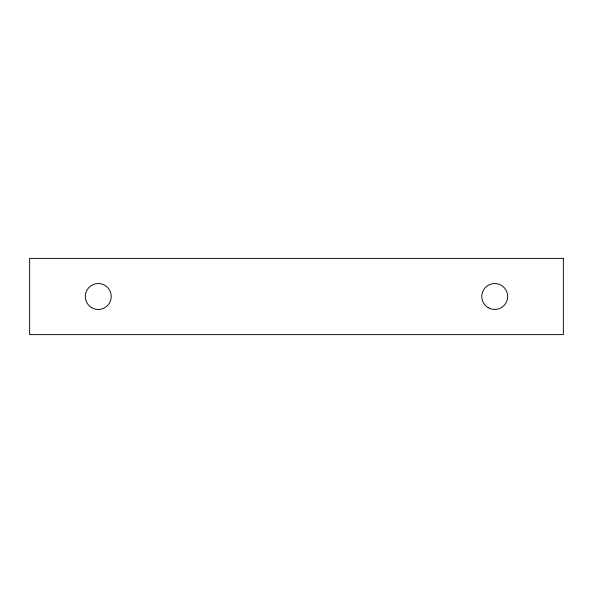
<?xml version="1.0" encoding="UTF-8"?>
<svg xmlns="http://www.w3.org/2000/svg" width="593" height="593" viewBox="0 0 593 593"><rect width="100%" height="100%" fill="white"/><g stroke="black" fill="none" stroke-linecap="round" stroke-linejoin="round"><path stroke-width="0.89" d="M563.35 258.378L29.65 258.378L29.65 334.622L563.35 334.622L563.35 258.378M91.789 307.723A12.964 12.964 0 0 0 111.232 296.5A12.964 12.964 0 0 0 91.789 285.277A12.964 12.964 0 0 0 91.789 307.723M488.254 307.723A12.964 12.964 0 0 0 507.69 296.5A12.964 12.964 0 0 0 488.254 285.277A12.964 12.964 0 0 0 488.254 307.723"/></g></svg>
